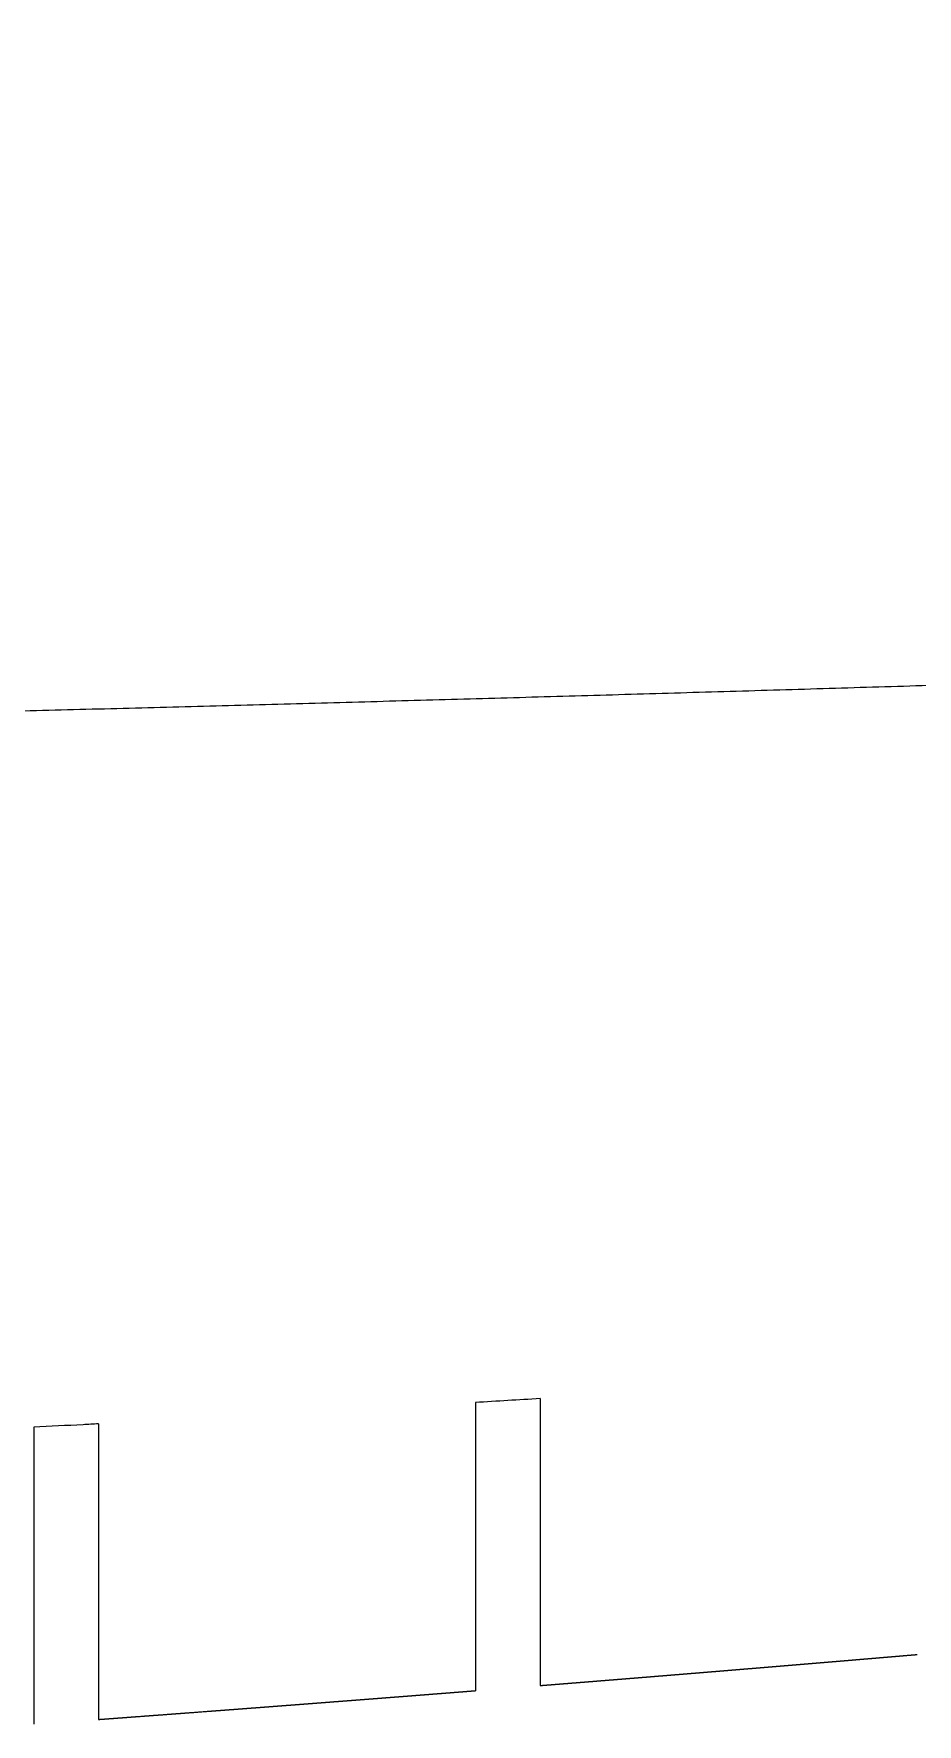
# Model space of a CAD drawing. Header units: metres. Extents: x 0 to 2032, y 0 to 115.
# Drawn here: x 1521.1 to 1573.1, y 15.4 to 114.9 of the extents above; entities that cross this region are included whole.
import ezdxf

# ---------------------------------------------------------------- set-up
doc = ezdxf.new("R2010")
doc.units = ezdxf.units.M

msp = doc.modelspace()

# ---------------------------------------------------------------- linework, layer by layer
for p, q in [((1547.1, 34.306), (1547.1, 17.341)), ((1550.9, 34.535), (1550.9, 17.643)), ((1521.1, 32.847), (1521.1, 15.368)), ((1524.9, 33.048), (1524.9, 15.647))]:
    msp.add_line(p, q)
for points, degree, knots in [([(2032, 109.866), (2032, 109.866), (2032, 109.866), (2032, 109.866), (2032, 109.866), (2032, 109.866), (2032, 109.866), (2032, 109.866), (2032, 109.866), (2032, 109.866), (2032, 109.866), (2032, 109.866), (2032, 109.866), (2032, 109.866), (2032, 109.866), (2032, 109.866), (2032, 109.866), (2032, 109.866), (2032, 109.866), (2032, 109.866), (2032, 109.866), (2032, 109.866), (2032, 109.866), (2032, 109.866), (2032, 109.866), (2032, 109.866), (2032, 109.866), (2032, 109.866), (2032, 109.866), (2032, 109.866), (2032, 109.866), (2032, 109.866), (2032, 109.866), (2032, 109.866), (2032, 109.866), (2032, 109.866), (2032, 109.866), (2032, 109.867), (2032, 109.867), (2032, 109.867), (2032, 109.868), (2032, 109.868), (2032, 109.869), (2032, 109.872), (2032, 109.882), (2031.999, 109.907), (2031.999, 109.955), (2031.998, 110.025), (2031.995, 110.11), (2031.991, 110.196), (2031.988, 110.264), (2031.971, 110.573), (2031.945, 110.86), (2031.908, 111.146), (2031.857, 111.43), (2031.791, 111.712), (2031.708, 111.989), (2031.606, 112.258), (2031.286, 112.929), (2031.037, 113.318), (2030.731, 113.664), (2030.374, 113.955), (2029.976, 114.191), (2029.551, 114.377), (2029.114, 114.52), (2028.291, 114.722), (2027.899, 114.791), (2027.503, 114.839), (2027.105, 114.869), (2026.707, 114.885), (2026.31, 114.889), (2025.912, 114.882), (2024.98, 114.847), (2024.447, 114.811), (2023.914, 114.762), (2023.383, 114.703), (2022.853, 114.636), (2022.323, 114.562), (2021.795, 114.482), (2020.594, 114.288), (2019.923, 114.171), (2019.252, 114.047), (2018.583, 113.918), (2017.914, 113.785), (2017.246, 113.649), (2016.579, 113.509), (2015.1, 113.195), (2014.288, 113.019), (2013.477, 112.841), (2012.666, 112.661), (2011.856, 112.48), (2011.045, 112.298), (2010.235, 112.116), (2008.882, 111.813), (2008.331, 111.689), (2007.772, 111.564), (2007.205, 111.437), (2006.631, 111.309), (2006.048, 111.18), (2005.458, 111.049), (2004.234, 110.78), (2003.608, 110.643), (2002.983, 110.507), (2002.357, 110.372), (2001.731, 110.238), (2001.104, 110.104), (2000.478, 109.972), (1996.765, 109.195), (1993.674, 108.576), (1990.578, 107.978), (1987.479, 107.402), (1984.376, 106.844), (1981.269, 106.303), (1978.161, 105.779), (1970.71, 104.557), (1966.366, 103.875), (1962.018, 103.218), (1957.666, 102.584), (1953.311, 101.971), (1948.954, 101.377), (1944.595, 100.801), (1936.937, 99.82), (1933.639, 99.407), (1930.341, 99.003), (1927.041, 98.608), (1923.741, 98.22), (1920.44, 97.841), (1917.137, 97.468), (1911.039, 96.794), (1908.243, 96.49), (1905.447, 96.19), (1902.65, 95.895), (1899.853, 95.605), (1897.055, 95.319), (1894.257, 95.037), (1880.437, 93.666), (1869.41, 92.635), (1858.378, 91.657), (1847.341, 90.728), (1836.301, 89.843), (1825.258, 88.998), (1814.212, 88.19), (1795.648, 86.893), (1788.13, 86.384), (1780.612, 85.891), (1773.092, 85.413), (1765.572, 84.949), (1758.051, 84.499), (1750.529, 84.062), (1736.536, 83.274), (1730.065, 82.919), (1723.593, 82.573), (1717.122, 82.237), (1710.649, 81.909), (1704.176, 81.59), (1697.703, 81.28), (1688.823, 80.865), (1686.417, 80.754), (1684.01, 80.644), (1681.603, 80.535), (1679.196, 80.427), (1676.79, 80.32), (1674.383, 80.215), (1651.353, 79.214), (1630.726, 78.398), (1610.097, 77.648), (1589.466, 76.956), (1568.833, 76.316), (1548.199, 75.723), (1527.563, 75.174), (1495.718, 74.39), (1484.51, 74.126), (1473.3, 73.873), (1462.091, 73.632), (1450.881, 73.401), (1439.671, 73.181), (1428.461, 72.972), (1413.044, 72.697), (1408.832, 72.624), (1404.617, 72.551), (1400.399, 72.481), (1396.178, 72.411), (1391.954, 72.343), (1387.728, 72.276), (1379.692, 72.152), (1375.884, 72.094), (1372.076, 72.037), (1368.268, 71.981), (1364.459, 71.927), (1360.651, 71.873), (1356.843, 71.821), (1325.698, 71.402), (1298.361, 71.09), (1271.024, 70.829), (1243.686, 70.613), (1216.348, 70.437), (1189.01, 70.295), (1161.672, 70.183), (1120.786, 70.05), (1107.239, 70.012), (1093.692, 69.979), (1080.145, 69.951), (1066.598, 69.926), (1053.051, 69.905), (1039.503, 69.886), (1022.993, 69.866), (1020.029, 69.862), (1017.066, 69.859), (1014.102, 69.855), (1011.139, 69.852), (1008.176, 69.849), (1005.212, 69.846), (978.541, 69.818), (954.834, 69.797), (931.127, 69.781), (907.419, 69.768), (883.712, 69.759), (860.004, 69.753), (836.297, 69.748), (801.16, 69.745), (789.73, 69.745), (778.3, 69.744), (766.87, 69.744), (755.44, 69.745), (744.01, 69.746), (732.58, 69.746), (717.34, 69.748), (713.53, 69.748), (709.72, 69.749), (705.91, 69.749), (702.1, 69.749), (698.29, 69.75), (694.48, 69.75), (686.438, 69.751), (682.205, 69.751), (677.972, 69.752), (673.74, 69.752), (669.507, 69.753), (665.274, 69.753), (661.042, 69.754), (627.142, 69.758), (597.475, 69.763), (567.808, 69.771), (538.141, 69.784), (508.474, 69.804), (478.807, 69.835), (449.14, 69.879), (414.685, 69.953), (409.897, 69.964), (405.109, 69.975), (400.321, 69.987), (395.533, 69.999), (390.745, 70.013), (385.957, 70.026), (379.01, 70.047), (376.859, 70.054), (374.714, 70.06), (372.577, 70.067), (370.447, 70.074), (368.325, 70.081), (366.21, 70.088), (359.01, 70.113), (356.159, 70.124), (353.8, 70.133), (350.838, 70.144), (346.83, 70.159), (341.984, 70.179), (337.148, 70.2), (319.732, 70.277), (305.653, 70.346), (291.573, 70.423), (277.494, 70.509), (263.414, 70.603), (249.335, 70.706), (235.256, 70.818), (212.62, 71.017), (204.064, 71.096), (195.508, 71.179), (186.952, 71.266), (178.396, 71.359), (169.84, 71.456), (161.284, 71.558), (151.462, 71.683), (150.205, 71.699), (148.954, 71.715), (147.712, 71.731), (146.477, 71.747), (145.25, 71.763), (144.03, 71.78), (140.395, 71.828), (138.001, 71.861), (135.639, 71.894), (133.306, 71.926), (131.004, 71.959), (128.731, 71.993), (126.488, 72.026), (117.321, 72.166), (110.367, 72.279), (103.413, 72.402), (96.46, 72.536), (89.507, 72.686), (82.554, 72.857), (75.602, 73.056), (66.133, 73.383), (63.615, 73.475), (61.098, 73.573), (58.58, 73.678), (56.063, 73.79), (53.546, 73.911), (51.03, 74.041), (47.384, 74.247), (46.271, 74.312), (45.176, 74.378), (44.098, 74.446), (43.037, 74.515), (41.992, 74.585), (40.965, 74.657), (38.85, 74.811), (37.767, 74.893), (36.703, 74.976), (35.657, 75.062), (34.631, 75.149), (33.623, 75.238), (32.633, 75.329), (30.612, 75.523), (29.564, 75.628), (28.515, 75.736), (27.467, 75.848), (26.419, 75.961), (25.372, 76.076), (24.324, 76.191), (22.397, 76.4), (21.518, 76.494), (20.639, 76.587), (19.759, 76.676), (18.879, 76.761), (17.999, 76.841), (17.117, 76.912), (15.552, 77.02), (14.886, 77.059), (14.237, 77.091), (13.605, 77.113), (12.99, 77.126), (12.392, 77.129), (11.811, 77.12), (10.699, 77.08), (10.151, 77.049), (9.604, 77.005), (9.058, 76.945), (8.514, 76.867), (7.973, 76.769), (7.438, 76.646), (6.436, 76.359), (5.967, 76.201), (5.507, 76.017), (5.058, 75.805), (4.625, 75.564), (4.21, 75.291), (3.818, 74.987), (3.039, 74.281), (2.658, 73.87), (2.313, 73.428), (2.007, 72.958), (1.736, 72.468), (1.497, 71.961), (1.289, 71.442), (0.971, 70.519), (0.85, 70.118), (0.742, 69.713), (0.647, 69.305), (0.562, 68.895), (0.488, 68.482), (0.423, 68.069), (0.296, 67.132), (0.238, 66.608), (0.192, 66.082), (0.157, 65.556), (0.131, 65.03), (0.113, 64.503), (0.103, 63.976), (0.1, 63.449)], 8, [0, 0, 0, 0, 0, 0, 0, 0, 0, 0, 0, 0, 0, 0, 0, 0, 0, 0, 0, 0, 0, 0, 0, 0, 0, 0, 0, 0, 0, 0, 0, 0, 0, 0, 0, 0, 0, 0, 0.000521, 0.000521, 0.000521, 0.000521, 0.000521, 0.000521, 0.000521, 0.000598, 0.000598, 0.000598, 0.000598, 0.000598, 0.000598, 0.000598, 0.00068, 0.00068, 0.00068, 0.00068, 0.00068, 0.00068, 0.00068, 0.001767, 0.001767, 0.001767, 0.001767, 0.001767, 0.001767, 0.001767, 0.003481, 0.003481, 0.003481, 0.003481, 0.003481, 0.003481, 0.003481, 0.004996, 0.004996, 0.004996, 0.004996, 0.004996, 0.004996, 0.004996, 0.00703, 0.00703, 0.00703, 0.00703, 0.00703, 0.00703, 0.00703, 0.009624, 0.009624, 0.009624, 0.009624, 0.009624, 0.009624, 0.009624, 0.012783, 0.012783, 0.012783, 0.012783, 0.012783, 0.012783, 0.012783, 0.0149, 0.0149, 0.0149, 0.0149, 0.0149, 0.0149, 0.0149, 0.017114, 0.017114, 0.017114, 0.017114, 0.017114, 0.017114, 0.017114, 0.028012, 0.028012, 0.028012, 0.028012, 0.028012, 0.028012, 0.028012, 0.043213, 0.043213, 0.043213, 0.043213, 0.043213, 0.043213, 0.043213, 0.054699, 0.054699, 0.054699, 0.054699, 0.054699, 0.054699, 0.054699, 0.06442, 0.06442, 0.06442, 0.06442, 0.06442, 0.06442, 0.06442, 0.102702, 0.102702, 0.102702, 0.102702, 0.102702, 0.102702, 0.102702, 0.128746, 0.128746, 0.128746, 0.128746, 0.128746, 0.128746, 0.128746, 0.151146, 0.151146, 0.151146, 0.151146, 0.151146, 0.151146, 0.151146, 0.159473, 0.159473, 0.159473, 0.159473, 0.159473, 0.159473, 0.159473, 0.230825, 0.230825, 0.230825, 0.230825, 0.230825, 0.230825, 0.230825, 0.269579, 0.269579, 0.269579, 0.269579, 0.269579, 0.269579, 0.269579, 0.284124, 0.284124, 0.284124, 0.284124, 0.284124, 0.284124, 0.284124, 0.297226, 0.297226, 0.297226, 0.297226, 0.297226, 0.297226, 0.297226, 0.391271, 0.391271, 0.391271, 0.391271, 0.391271, 0.391271, 0.391271, 0.437874, 0.437874, 0.437874, 0.437874, 0.437874, 0.437874, 0.437874, 0.448068, 0.448068, 0.448068, 0.448068, 0.448068, 0.448068, 0.448068, 0.529622, 0.529622, 0.529622, 0.529622, 0.529622, 0.529622, 0.529622, 0.568941, 0.568941, 0.568941, 0.568941, 0.568941, 0.568941, 0.568941, 0.582048, 0.582048, 0.582048, 0.582048, 0.582048, 0.582048, 0.582048, 0.596608, 0.596608, 0.596608, 0.596608, 0.596608, 0.596608, 0.596608, 0.698664, 0.698664, 0.698664, 0.698664, 0.698664, 0.698664, 0.698664, 0.715136, 0.715136, 0.715136, 0.715136, 0.715136, 0.715136, 0.715136, 0.722561, 0.722561, 0.722561, 0.722561, 0.722561, 0.722561, 0.722561, 0.740507, 0.740507, 0.740507, 0.740507, 0.740507, 0.740507, 0.740507, 0.816251, 0.816251, 0.816251, 0.816251, 0.816251, 0.816251, 0.816251, 0.862282, 0.862282, 0.862282, 0.862282, 0.862282, 0.862282, 0.862282, 0.86909, 0.86909, 0.86909, 0.86909, 0.86909, 0.86909, 0.86909, 0.882706, 0.882706, 0.882706, 0.882706, 0.882706, 0.882706, 0.882706, 0.925478, 0.925478, 0.925478, 0.925478, 0.925478, 0.925478, 0.925478, 0.940974, 0.940974, 0.940974, 0.940974, 0.940974, 0.940974, 0.940974, 0.947936, 0.947936, 0.947936, 0.947936, 0.947936, 0.947936, 0.947936, 0.955531, 0.955531, 0.955531, 0.955531, 0.955531, 0.955531, 0.955531, 0.963733, 0.963733, 0.963733, 0.963733, 0.963733, 0.963733, 0.963733, 0.970613, 0.970613, 0.970613, 0.970613, 0.970613, 0.970613, 0.970613, 0.975944, 0.975944, 0.975944, 0.975944, 0.975944, 0.975944, 0.975944, 0.981129, 0.981129, 0.981129, 0.981129, 0.981129, 0.981129, 0.981129, 0.985794, 0.985794, 0.985794, 0.985794, 0.985794, 0.985794, 0.985794, 0.991061, 0.991061, 0.991061, 0.991061, 0.991061, 0.991061, 0.991061, 0.99502, 0.99502, 0.99502, 0.99502, 0.99502, 0.99502, 0.99502, 1, 1, 1, 1, 1, 1, 1, 1, 1]), ([(1524.9, 33.048), (1524.6, 33.032), (1523.333, 32.964), (1522.067, 32.897), (1521.1, 32.847)], 3, [0, 0, 0, 0, 0.236845, 1, 1, 1, 1]), ([(1550.9, 17.643), (1550.92, 17.644), (1550.939, 17.646), (1550.959, 17.647), (1550.978, 17.649), (1550.998, 17.65), (1551.017, 17.652), (1551.037, 17.654), (1551.087, 17.658), (1551.118, 17.66), (1551.148, 17.662), (1551.179, 17.665), (1551.21, 17.667), (1551.241, 17.67), (1551.271, 17.672), (1551.333, 17.677), (1551.364, 17.68), (1551.395, 17.682), (1551.425, 17.685), (1551.456, 17.687), (1551.487, 17.689), (1551.518, 17.692), (1551.568, 17.696), (1551.588, 17.698), (1551.607, 17.699), (1551.627, 17.701), (1551.646, 17.702), (1551.666, 17.704), (1551.685, 17.705), (1551.737, 17.709), (1551.763, 17.712), (1551.792, 17.714), (1551.827, 17.717), (1551.87, 17.72), (1551.915, 17.724), (1551.954, 17.727), (1552.011, 17.731), (1552.034, 17.733), (1552.057, 17.735), (1552.088, 17.738), (1552.13, 17.741), (1552.178, 17.745), (1552.221, 17.748), (1552.261, 17.751), (1552.281, 17.753), (1552.3, 17.755), (1552.32, 17.756), (1552.34, 17.758), (1552.359, 17.759), (1552.379, 17.761), (1552.429, 17.765), (1552.46, 17.767), (1552.491, 17.77), (1552.521, 17.772), (1552.552, 17.775), (1552.583, 17.777), (1552.614, 17.78), (1552.675, 17.785), (1552.706, 17.787), (1552.736, 17.789), (1552.767, 17.792), (1552.798, 17.794), (1552.829, 17.797), (1552.859, 17.799), (1552.91, 17.803), (1552.929, 17.805), (1552.949, 17.806), (1552.968, 17.808), (1552.988, 17.81), (1553.008, 17.811), (1553.027, 17.813), (1553.108, 17.819), (1553.141, 17.822), (1553.163, 17.824), (1553.186, 17.826), (1553.217, 17.828), (1553.253, 17.831), (1553.29, 17.834), (1553.349, 17.839), (1553.378, 17.841), (1553.405, 17.843), (1553.433, 17.845), (1553.463, 17.848), (1553.497, 17.85), (1553.542, 17.854), (1553.625, 17.861), (1553.644, 17.862), (1553.664, 17.864), (1553.683, 17.865), (1553.703, 17.867), (1553.723, 17.869), (1553.742, 17.87), (1553.79, 17.874), (1553.818, 17.876), (1553.845, 17.878), (1553.873, 17.881), (1553.901, 17.883), (1553.929, 17.885), (1553.957, 17.887), (1554.019, 17.892), (1554.052, 17.895), (1554.086, 17.898), (1554.119, 17.9), (1554.153, 17.903), (1554.186, 17.906), (1554.22, 17.909), (1554.273, 17.913), (1554.292, 17.914), (1554.312, 17.916), (1554.331, 17.918), (1554.351, 17.919), (1554.37, 17.921), (1554.39, 17.922), (1554.443, 17.927), (1554.462, 17.928), (1554.483, 17.93), (1554.516, 17.932), (1554.563, 17.936), (1554.616, 17.941), (1554.662, 17.944), (1554.714, 17.948), (1554.75, 17.951), (1554.786, 17.954), (1554.822, 17.957), (1554.859, 17.96), (1554.895, 17.963), (1554.931, 17.966), (1554.987, 17.97), (1555.007, 17.972), (1555.026, 17.974), (1555.046, 17.975), (1555.065, 17.977), (1555.085, 17.978), (1555.104, 17.98), (1555.165, 17.985), (1555.179, 17.986), (1555.191, 17.987), (1555.22, 17.989), (1555.267, 17.993), (1555.326, 17.998), (1555.378, 18.002), (1555.425, 18.006), (1555.458, 18.008), (1555.492, 18.011), (1555.525, 18.014), (1555.559, 18.017), (1555.592, 18.019), (1555.626, 18.022), (1555.681, 18.026), (1555.704, 18.028), (1555.726, 18.03), (1555.748, 18.032), (1555.771, 18.034), (1555.793, 18.036), (1555.815, 18.037), (1555.866, 18.041), (1555.893, 18.044), (1555.921, 18.046), (1555.949, 18.048), (1555.977, 18.05), (1556.005, 18.053), (1556.033, 18.055), (1556.091, 18.06), (1556.122, 18.062), (1556.153, 18.065), (1556.183, 18.067), (1556.214, 18.07), (1556.245, 18.072), (1556.275, 18.075), (1556.325, 18.079), (1556.345, 18.08), (1556.365, 18.082), (1556.384, 18.083), (1556.404, 18.085), (1556.423, 18.086), (1556.443, 18.088), (1556.484, 18.091), (1556.518, 18.094), (1556.552, 18.097), (1556.579, 18.099), (1556.6, 18.101), (1556.619, 18.102), (1556.649, 18.105), (1556.738, 18.112), (1556.769, 18.114), (1556.799, 18.117), (1556.83, 18.119), (1556.861, 18.122), (1556.891, 18.124), (1556.922, 18.127), (1556.975, 18.131), (1556.997, 18.133), (1557.019, 18.135), (1557.042, 18.137), (1557.064, 18.138), (1557.086, 18.14), (1557.108, 18.142), (1557.161, 18.146), (1557.192, 18.149), (1557.223, 18.151), (1557.253, 18.154), (1557.284, 18.156), (1557.315, 18.159), (1557.345, 18.161), (1557.407, 18.166), (1557.437, 18.169), (1557.468, 18.171), (1557.498, 18.174), (1557.529, 18.176), (1557.56, 18.179), (1557.59, 18.181), (1557.638, 18.185), (1557.654, 18.186), (1557.671, 18.188), (1557.688, 18.189), (1557.704, 18.19), (1557.721, 18.192), (1557.738, 18.193), (1557.782, 18.197), (1557.81, 18.199), (1557.838, 18.201), (1557.866, 18.204), (1557.894, 18.206), (1557.922, 18.208), (1557.949, 18.21), (1558.008, 18.215), (1558.039, 18.218), (1558.069, 18.22), (1558.1, 18.223), (1558.13, 18.225), (1558.161, 18.228), (1558.192, 18.23), (1558.242, 18.234), (1558.261, 18.236), (1558.281, 18.237), (1558.3, 18.239), (1558.32, 18.241), (1558.339, 18.242), (1558.359, 18.244), (1558.409, 18.248), (1558.439, 18.25), (1558.47, 18.253), (1558.501, 18.255), (1558.531, 18.258), (1558.562, 18.26), (1558.592, 18.263), (1558.654, 18.268), (1558.684, 18.27), (1558.715, 18.273), (1558.745, 18.275), (1558.776, 18.278), (1558.807, 18.28), (1558.837, 18.283), (1558.89, 18.287), (1558.912, 18.289), (1558.935, 18.291), (1558.957, 18.293), (1558.979, 18.294), (1559.001, 18.296), (1559.024, 18.298), (1559.084, 18.303), (1559.12, 18.306), (1559.155, 18.309), (1559.191, 18.312), (1559.226, 18.314), (1559.261, 18.317), (1559.298, 18.32), (1559.366, 18.326), (1559.396, 18.328), (1559.427, 18.331), (1559.457, 18.333), (1559.488, 18.336), (1559.519, 18.338), (1559.549, 18.341), (1559.599, 18.345), (1559.619, 18.347), (1559.638, 18.348), (1559.658, 18.35), (1559.677, 18.351), (1559.697, 18.353), (1559.716, 18.355), (1559.769, 18.359), (1559.802, 18.362), (1559.836, 18.364), (1559.869, 18.367), (1559.902, 18.37), (1559.936, 18.372), (1559.969, 18.375), (1560.034, 18.381), (1560.063, 18.383), (1560.092, 18.385), (1560.122, 18.388), (1560.156, 18.391), (1560.195, 18.394), (1560.24, 18.397), (1560.316, 18.404), (1560.341, 18.406), (1560.367, 18.408), (1560.392, 18.41), (1560.417, 18.412), (1560.442, 18.414), (1560.467, 18.416), (1560.523, 18.421), (1560.561, 18.424), (1560.603, 18.427), (1560.647, 18.431), (1560.691, 18.434), (1560.733, 18.438), (1560.771, 18.441), (1560.842, 18.447), (1560.88, 18.45), (1560.919, 18.453), (1560.958, 18.456), (1560.997, 18.46), (1561.036, 18.463), (1561.075, 18.466), (1561.136, 18.471), (1561.158, 18.473), (1561.18, 18.475), (1561.203, 18.476), (1561.225, 18.478), (1561.247, 18.48), (1561.269, 18.482), (1561.314, 18.485), (1561.347, 18.488), (1561.381, 18.491), (1561.408, 18.493), (1561.429, 18.495), (1561.448, 18.497), (1561.478, 18.499), (1561.572, 18.507), (1561.608, 18.51), (1561.644, 18.513), (1561.68, 18.516), (1561.716, 18.519), (1561.752, 18.522), (1561.789, 18.525), (1561.852, 18.53), (1561.88, 18.532), (1561.908, 18.534), (1561.936, 18.537), (1561.963, 18.539), (1561.991, 18.541), (1562.019, 18.544), (1562.083, 18.549), (1562.119, 18.552), (1562.155, 18.555), (1562.191, 18.558), (1562.227, 18.561), (1562.263, 18.564), (1562.299, 18.567), (1562.366, 18.572), (1562.396, 18.575), (1562.427, 18.577), (1562.457, 18.58), (1562.488, 18.582), (1562.518, 18.585), (1562.549, 18.587), (1562.599, 18.591), (1562.618, 18.593), (1562.638, 18.595), (1562.657, 18.596), (1562.677, 18.598), (1562.696, 18.599), (1562.715, 18.601), (1562.779, 18.606), (1562.857, 18.613), (1562.929, 18.619), (1562.975, 18.622), (1562.995, 18.624), (1563.001, 18.624), (1563.015, 18.626), (1563.098, 18.633), (1563.129, 18.635), (1563.159, 18.638), (1563.19, 18.64), (1563.22, 18.643), (1563.251, 18.645), (1563.281, 18.648), (1563.331, 18.652), (1563.35, 18.653), (1563.37, 18.655), (1563.389, 18.657), (1563.409, 18.658), (1563.428, 18.66), (1563.447, 18.661), (1563.5, 18.666), (1563.533, 18.668), (1563.567, 18.671), (1563.6, 18.674), (1563.633, 18.677), (1563.666, 18.679), (1563.7, 18.682), (1563.764, 18.688), (1563.794, 18.69), (1563.824, 18.693), (1563.855, 18.695), (1563.885, 18.698), (1563.916, 18.7), (1563.946, 18.703), (1563.999, 18.707), (1564.021, 18.709), (1564.043, 18.711), (1564.066, 18.713), (1564.088, 18.714), (1564.11, 18.716), (1564.132, 18.718), (1564.185, 18.722), (1564.215, 18.725), (1564.246, 18.727), (1564.276, 18.73), (1564.307, 18.733), (1564.337, 18.735), (1564.368, 18.738), (1564.419, 18.742), (1564.462, 18.745), (1564.509, 18.749), (1564.55, 18.753), (1564.581, 18.755), (1564.604, 18.757), (1564.627, 18.759), (1564.683, 18.764), (1564.703, 18.765), (1564.722, 18.767), (1564.742, 18.769), (1564.761, 18.77), (1564.78, 18.772), (1564.8, 18.773), (1564.85, 18.778), (1564.88, 18.78), (1564.911, 18.783), (1564.941, 18.785), (1564.971, 18.788), (1565.002, 18.79), (1565.032, 18.793), (1565.096, 18.798), (1565.129, 18.801), (1565.162, 18.804), (1565.196, 18.806), (1565.229, 18.809), (1565.262, 18.812), (1565.295, 18.815), (1565.348, 18.819), (1565.367, 18.821), (1565.387, 18.822), (1565.406, 18.824), (1565.426, 18.825), (1565.445, 18.827), (1565.464, 18.829), (1565.514, 18.833), (1565.545, 18.835), (1565.575, 18.838), (1565.605, 18.84), (1565.636, 18.843), (1565.666, 18.845), (1565.697, 18.848), (1565.766, 18.854), (1565.789, 18.856), (1565.809, 18.857), (1565.838, 18.86), (1565.879, 18.863), (1565.928, 18.867), (1565.979, 18.871), (1566.037, 18.876), (1566.059, 18.878), (1566.081, 18.88), (1566.104, 18.882), (1566.126, 18.884), (1566.148, 18.886), (1566.17, 18.887), (1566.223, 18.892), (1566.253, 18.894), (1566.283, 18.897), (1566.314, 18.899), (1566.344, 18.902), (1566.375, 18.904), (1566.405, 18.907), (1566.48, 18.913), (1566.498, 18.915), (1566.513, 18.916), (1566.54, 18.918), (1566.583, 18.922), (1566.639, 18.926), (1566.693, 18.931), (1566.742, 18.935), (1566.762, 18.937), (1566.781, 18.938), (1566.801, 18.94), (1566.82, 18.942), (1566.839, 18.943), (1566.859, 18.945), (1566.908, 18.949), (1566.939, 18.952), (1566.969, 18.954), (1567, 18.957), (1567.03, 18.959), (1567.06, 18.962), (1567.091, 18.964), (1567.152, 18.969), (1567.182, 18.972), (1567.213, 18.974), (1567.243, 18.977), (1567.273, 18.979), (1567.304, 18.982), (1567.334, 18.985), (1567.384, 18.989), (1567.403, 18.99), (1567.423, 18.992), (1567.442, 18.994), (1567.461, 18.995), (1567.481, 18.997), (1567.5, 18.998), (1567.555, 19.003), (1567.591, 19.006), (1567.627, 19.009), (1567.663, 19.012), (1567.699, 19.015), (1567.735, 19.018), (1567.771, 19.021), (1567.835, 19.027), (1567.9, 19.032), (1567.965, 19.037), (1568.012, 19.041), (1568.036, 19.043), (1568.046, 19.044), (1568.068, 19.046), (1568.166, 19.054), (1568.193, 19.057), (1568.221, 19.059), (1568.249, 19.061), (1568.276, 19.063), (1568.304, 19.066), (1568.332, 19.068), (1568.395, 19.073), (1568.431, 19.076), (1568.467, 19.079), (1568.503, 19.082), (1568.539, 19.085), (1568.575, 19.088), (1568.611, 19.091), (1568.677, 19.097), (1568.707, 19.1), (1568.738, 19.102), (1568.768, 19.105), (1568.798, 19.107), (1568.829, 19.11), (1568.859, 19.112), (1568.909, 19.117), (1568.928, 19.118), (1568.947, 19.12), (1568.967, 19.121), (1568.986, 19.123), (1569.005, 19.125), (1569.025, 19.126), (1569.074, 19.13), (1569.105, 19.133), (1569.135, 19.136), (1569.165, 19.138), (1569.196, 19.141), (1569.226, 19.143), (1569.256, 19.146), (1569.317, 19.151), (1569.348, 19.153), (1569.378, 19.156), (1569.408, 19.159), (1569.439, 19.161), (1569.469, 19.164), (1569.499, 19.166), (1569.577, 19.173), (1569.624, 19.177), (1569.67, 19.181), (1569.717, 19.185), (1569.764, 19.188), (1569.811, 19.192), (1569.858, 19.196), (1569.924, 19.202), (1569.944, 19.204), (1569.963, 19.205), (1569.982, 19.207), (1570.001, 19.208), (1570.021, 19.21), (1570.04, 19.212), (1570.087, 19.216), (1570.115, 19.218), (1570.142, 19.22), (1570.17, 19.223), (1570.197, 19.225), (1570.225, 19.227), (1570.252, 19.23), (1570.319, 19.235), (1570.357, 19.238), (1570.396, 19.242), (1570.434, 19.245), (1570.473, 19.248), (1570.512, 19.252), (1570.55, 19.255), (1570.608, 19.26), (1570.627, 19.261), (1570.647, 19.263), (1570.666, 19.265), (1570.685, 19.266), (1570.705, 19.268), (1570.724, 19.269), (1570.763, 19.273), (1570.782, 19.274), (1570.801, 19.276), (1570.82, 19.278), (1570.84, 19.279), (1570.859, 19.281), (1570.878, 19.282), (1570.922, 19.286), (1570.947, 19.288), (1570.972, 19.29), (1570.997, 19.292), (1571.022, 19.295), (1571.046, 19.297), (1571.071, 19.299), (1571.12, 19.303), (1571.152, 19.306), (1571.189, 19.309), (1571.228, 19.312), (1571.267, 19.315), (1571.304, 19.318), (1571.336, 19.321), (1571.391, 19.326), (1571.421, 19.328), (1571.451, 19.331), (1571.482, 19.334), (1571.512, 19.336), (1571.542, 19.339), (1571.573, 19.341), (1571.62, 19.345), (1571.636, 19.347), (1571.653, 19.348), (1571.669, 19.349), (1571.686, 19.351), (1571.702, 19.352), (1571.719, 19.354), (1571.763, 19.357), (1571.79, 19.36), (1571.818, 19.362), (1571.845, 19.364), (1571.873, 19.367), (1571.9, 19.369), (1571.928, 19.371), (1571.99, 19.377), (1572.018, 19.379), (1572.045, 19.381), (1572.072, 19.384), (1572.101, 19.386), (1572.135, 19.389), (1572.179, 19.393), (1572.267, 19.4), (1572.291, 19.402), (1572.316, 19.404), (1572.341, 19.406), (1572.366, 19.408), (1572.391, 19.411), (1572.415, 19.413), (1572.459, 19.416), (1572.479, 19.418), (1572.498, 19.42), (1572.517, 19.421), (1572.536, 19.423), (1572.556, 19.425), (1572.575, 19.426), (1572.625, 19.43), (1572.655, 19.433), (1572.685, 19.436), (1572.715, 19.438), (1572.746, 19.441), (1572.776, 19.443), (1572.806, 19.446), (1572.869, 19.451), (1572.902, 19.454), (1572.935, 19.457), (1572.968, 19.46), (1573.001, 19.462), (1573.034, 19.465), (1573.067, 19.468), (1573.1, 19.471)], 8, [0, 0, 0, 0, 0, 0, 0, 0, 0, 0.001392, 0.001392, 0.001392, 0.001392, 0.001392, 0.001392, 0.001392, 0.003589, 0.003589, 0.003589, 0.003589, 0.003589, 0.003589, 0.003589, 0.005785, 0.005785, 0.005785, 0.005785, 0.005785, 0.005785, 0.005785, 0.007182, 0.007182, 0.007182, 0.007182, 0.007182, 0.007182, 0.007182, 0.009482, 0.009482, 0.009482, 0.009482, 0.009482, 0.009482, 0.009482, 0.013893, 0.013893, 0.013893, 0.013893, 0.013893, 0.013893, 0.013893, 0.017984, 0.017984, 0.017984, 0.017984, 0.017984, 0.017984, 0.017984, 0.02441, 0.02441, 0.02441, 0.02441, 0.02441, 0.02441, 0.02441, 0.030836, 0.030836, 0.030836, 0.030836, 0.030836, 0.030836, 0.030836, 0.034926, 0.034926, 0.034926, 0.034926, 0.034926, 0.034926, 0.034926, 0.047731, 0.047731, 0.047731, 0.047731, 0.047731, 0.047731, 0.047731, 0.065563, 0.065563, 0.065563, 0.065563, 0.065563, 0.065563, 0.065563, 0.071038, 0.071038, 0.071038, 0.071038, 0.071038, 0.071038, 0.071038, 0.078859, 0.078859, 0.078859, 0.078859, 0.078859, 0.078859, 0.078859, 0.088243, 0.088243, 0.088243, 0.088243, 0.088243, 0.088243, 0.088243, 0.093716, 0.093716, 0.093716, 0.093716, 0.093716, 0.093716, 0.093716, 0.103213, 0.103213, 0.103213, 0.103213, 0.103213, 0.103213, 0.103213, 0.125979, 0.125979, 0.125979, 0.125979, 0.125979, 0.125979, 0.125979, 0.138235, 0.138235, 0.138235, 0.138235, 0.138235, 0.138235, 0.138235, 0.164341, 0.164341, 0.164341, 0.164341, 0.164341, 0.164341, 0.164341, 0.229402, 0.229402, 0.229402, 0.229402, 0.229402, 0.229402, 0.229402, 0.272769, 0.272769, 0.272769, 0.272769, 0.272769, 0.272769, 0.272769, 0.326974, 0.326974, 0.326974, 0.326974, 0.326974, 0.326974, 0.326974, 0.3866, 0.3866, 0.3866, 0.3866, 0.3866, 0.3866, 0.3866, 0.424541, 0.424541, 0.424541, 0.424541, 0.424541, 0.424541, 0.424541, 0.467689, 0.467689, 0.467689, 0.467689, 0.467689, 0.467689, 0.467689, 0.490515, 0.490515, 0.490515, 0.490515, 0.490515, 0.490515, 0.490515, 0.507114, 0.507114, 0.507114, 0.507114, 0.507114, 0.507114, 0.507114, 0.529935, 0.529935, 0.529935, 0.529935, 0.529935, 0.529935, 0.529935, 0.552752, 0.552752, 0.552752, 0.552752, 0.552752, 0.552752, 0.552752, 0.565197, 0.565197, 0.565197, 0.565197, 0.565197, 0.565197, 0.565197, 0.585936, 0.585936, 0.585936, 0.585936, 0.585936, 0.585936, 0.585936, 0.608745, 0.608745, 0.608745, 0.608745, 0.608745, 0.608745, 0.608745, 0.623258, 0.623258, 0.623258, 0.623258, 0.623258, 0.623258, 0.623258, 0.646063, 0.646063, 0.646063, 0.646063, 0.646063, 0.646063, 0.646063, 0.668865, 0.668865, 0.668865, 0.668865, 0.668865, 0.668865, 0.668865, 0.685447, 0.685447, 0.685447, 0.685447, 0.685447, 0.685447, 0.685447, 0.713485, 0.713485, 0.713485, 0.713485, 0.713485, 0.713485, 0.713485, 0.736279, 0.736279, 0.736279, 0.736279, 0.736279, 0.736279, 0.736279, 0.750783, 0.750783, 0.750783, 0.750783, 0.750783, 0.750783, 0.750783, 0.775643, 0.775643, 0.775643, 0.775643, 0.775643, 0.775643, 0.775643, 0.799167, 0.799167, 0.799167, 0.799167, 0.799167, 0.799167, 0.799167, 0.810636, 0.810636, 0.810636, 0.810636, 0.810636, 0.810636, 0.810636, 0.825159, 0.825159, 0.825159, 0.825159, 0.825159, 0.825159, 0.825159, 0.842996, 0.842996, 0.842996, 0.842996, 0.842996, 0.842996, 0.842996, 0.853186, 0.853186, 0.853186, 0.853186, 0.853186, 0.853186, 0.853186, 0.863326, 0.863326, 0.863326, 0.863326, 0.863326, 0.863326, 0.863326, 0.869665, 0.869665, 0.869665, 0.869665, 0.869665, 0.869665, 0.869665, 0.87454, 0.87454, 0.87454, 0.87454, 0.87454, 0.87454, 0.87454, 0.880877, 0.880877, 0.880877, 0.880877, 0.880877, 0.880877, 0.880877, 0.886238, 0.886238, 0.886238, 0.886238, 0.886238, 0.886238, 0.886238, 0.88965, 0.88965, 0.88965, 0.88965, 0.88965, 0.88965, 0.88965, 0.897439, 0.897439, 0.897439, 0.897439, 0.897439, 0.897439, 0.897439, 0.901914, 0.901914, 0.901914, 0.901914, 0.901914, 0.901914, 0.901914, 0.904761, 0.904761, 0.904761, 0.904761, 0.904761, 0.904761, 0.904761, 0.909641, 0.909641, 0.909641, 0.909641, 0.909641, 0.909641, 0.909641, 0.914114, 0.914114, 0.914114, 0.914114, 0.914114, 0.914114, 0.914114, 0.917367, 0.917367, 0.917367, 0.917367, 0.917367, 0.917367, 0.917367, 0.921839, 0.921839, 0.921839, 0.921839, 0.921839, 0.921839, 0.921839, 0.924908, 0.924908, 0.924908, 0.924908, 0.924908, 0.924908, 0.924908, 0.9265, 0.9265, 0.9265, 0.9265, 0.9265, 0.9265, 0.9265, 0.929001, 0.929001, 0.929001, 0.929001, 0.929001, 0.929001, 0.929001, 0.93173, 0.93173, 0.93173, 0.93173, 0.93173, 0.93173, 0.93173, 0.933321, 0.933321, 0.933321, 0.933321, 0.933321, 0.933321, 0.933321, 0.935822, 0.935822, 0.935822, 0.935822, 0.935822, 0.935822, 0.935822, 0.939022, 0.939022, 0.939022, 0.939022, 0.939022, 0.939022, 0.939022, 0.940981, 0.940981, 0.940981, 0.940981, 0.940981, 0.940981, 0.940981, 0.943675, 0.943675, 0.943675, 0.943675, 0.943675, 0.943675, 0.943675, 0.947651, 0.947651, 0.947651, 0.947651, 0.947651, 0.947651, 0.947651, 0.950234, 0.950234, 0.950234, 0.950234, 0.950234, 0.950234, 0.950234, 0.954293, 0.954293, 0.954293, 0.954293, 0.954293, 0.954293, 0.954293, 0.95835, 0.95835, 0.95835, 0.95835, 0.95835, 0.95835, 0.95835, 0.960932, 0.960932, 0.960932, 0.960932, 0.960932, 0.960932, 0.960932, 0.965727, 0.965727, 0.965727, 0.965727, 0.965727, 0.965727, 0.965727, 0.969555, 0.969555, 0.969555, 0.969555, 0.969555, 0.969555, 0.969555, 0.971053, 0.971053, 0.971053, 0.971053, 0.971053, 0.971053, 0.971053, 0.973001, 0.973001, 0.973001, 0.973001, 0.973001, 0.973001, 0.973001, 0.974648, 0.974648, 0.974648, 0.974648, 0.974648, 0.974648, 0.974648, 0.975696, 0.975696, 0.975696, 0.975696, 0.975696, 0.975696, 0.975696, 0.977344, 0.977344, 0.977344, 0.977344, 0.977344, 0.977344, 0.977344, 0.97899, 0.97899, 0.97899, 0.97899, 0.97899, 0.97899, 0.97899, 0.981535, 0.981535, 0.981535, 0.981535, 0.981535, 0.981535, 0.981535, 0.982583, 0.982583, 0.982583, 0.982583, 0.982583, 0.982583, 0.982583, 0.98408, 0.98408, 0.98408, 0.98408, 0.98408, 0.98408, 0.98408, 0.986174, 0.986174, 0.986174, 0.986174, 0.986174, 0.986174, 0.986174, 0.987221, 0.987221, 0.987221, 0.987221, 0.987221, 0.987221, 0.987221, 0.988268, 0.988268, 0.988268, 0.988268, 0.988268, 0.988268, 0.988268, 0.989614, 0.989614, 0.989614, 0.989614, 0.989614, 0.989614, 0.989614, 0.990943, 0.990943, 0.990943, 0.990943, 0.990943, 0.990943, 0.990943, 0.992588, 0.992588, 0.992588, 0.992588, 0.992588, 0.992588, 0.992588, 0.993485, 0.993485, 0.993485, 0.993485, 0.993485, 0.993485, 0.993485, 0.99498, 0.99498, 0.99498, 0.99498, 0.99498, 0.99498, 0.99498, 0.996833, 0.996833, 0.996833, 0.996833, 0.996833, 0.996833, 0.996833, 0.997565, 0.997565, 0.997565, 0.997565, 0.997565, 0.997565, 0.997565, 0.998133, 0.998133, 0.998133, 0.998133, 0.998133, 0.998133, 0.998133, 0.999027, 0.999027, 0.999027, 0.999027, 0.999027, 0.999027, 0.999027, 1, 1, 1, 1, 1, 1, 1, 1, 1]), ([(1524.9, 15.647), (1524.925, 15.649), (1524.95, 15.651), (1524.975, 15.652), (1525, 15.654), (1525.025, 15.656), (1525.05, 15.658), (1525.075, 15.66), (1525.131, 15.664), (1525.162, 15.666), (1525.193, 15.668), (1525.223, 15.671), (1525.254, 15.673), (1525.285, 15.675), (1525.316, 15.678), (1525.383, 15.682), (1525.419, 15.685), (1525.455, 15.688), (1525.492, 15.691), (1525.528, 15.693), (1525.564, 15.696), (1525.601, 15.699), (1525.662, 15.703), (1525.687, 15.705), (1525.712, 15.707), (1525.737, 15.709), (1525.762, 15.711), (1525.788, 15.712), (1525.813, 15.714), (1525.869, 15.718), (1525.899, 15.721), (1525.93, 15.723), (1525.961, 15.725), (1525.992, 15.728), (1526.022, 15.73), (1526.053, 15.732), (1526.114, 15.737), (1526.145, 15.739), (1526.176, 15.741), (1526.207, 15.744), (1526.237, 15.746), (1526.268, 15.748), (1526.299, 15.75), (1526.352, 15.754), (1526.374, 15.756), (1526.396, 15.758), (1526.419, 15.759), (1526.441, 15.761), (1526.463, 15.763), (1526.486, 15.764), (1526.536, 15.768), (1526.564, 15.77), (1526.592, 15.772), (1526.62, 15.774), (1526.648, 15.776), (1526.676, 15.778), (1526.703, 15.78), (1526.756, 15.784), (1526.793, 15.787), (1526.83, 15.79), (1526.86, 15.792), (1526.883, 15.794), (1526.905, 15.795), (1526.938, 15.798), (1527.024, 15.804), (1527.05, 15.806), (1527.075, 15.808), (1527.1, 15.81), (1527.125, 15.812), (1527.15, 15.814), (1527.175, 15.815), (1527.217, 15.819), (1527.248, 15.821), (1527.289, 15.824), (1527.334, 15.827), (1527.379, 15.831), (1527.42, 15.834), (1527.452, 15.836), (1527.502, 15.84), (1527.535, 15.842), (1527.569, 15.845), (1527.602, 15.847), (1527.636, 15.85), (1527.669, 15.852), (1527.702, 15.855), (1527.792, 15.861), (1527.848, 15.866), (1527.903, 15.87), (1527.959, 15.874), (1528.015, 15.878), (1528.071, 15.882), (1528.126, 15.886), (1528.227, 15.894), (1528.271, 15.897), (1528.316, 15.9), (1528.361, 15.904), (1528.405, 15.907), (1528.45, 15.91), (1528.495, 15.914), (1528.564, 15.919), (1528.589, 15.921), (1528.614, 15.923), (1528.64, 15.925), (1528.665, 15.926), (1528.69, 15.928), (1528.715, 15.93), (1528.771, 15.934), (1528.801, 15.937), (1528.832, 15.939), (1528.863, 15.941), (1528.893, 15.944), (1528.924, 15.946), (1528.955, 15.948), (1529.016, 15.953), (1529.047, 15.955), (1529.077, 15.957), (1529.108, 15.96), (1529.139, 15.962), (1529.169, 15.964), (1529.2, 15.966), (1529.25, 15.97), (1529.27, 15.972), (1529.289, 15.973), (1529.309, 15.975), (1529.328, 15.976), (1529.348, 15.978), (1529.367, 15.979), (1529.439, 15.984), (1529.497, 15.989), (1529.549, 15.993), (1529.589, 15.996), (1529.617, 15.998), (1529.636, 15.999), (1529.658, 16.001), (1529.729, 16.006), (1529.76, 16.008), (1529.791, 16.011), (1529.821, 16.013), (1529.852, 16.015), (1529.883, 16.018), (1529.913, 16.02), (1529.963, 16.024), (1529.983, 16.025), (1530.002, 16.027), (1530.022, 16.028), (1530.041, 16.03), (1530.061, 16.031), (1530.08, 16.032), (1530.113, 16.035), (1530.154, 16.038), (1530.206, 16.042), (1530.257, 16.046), (1530.301, 16.049), (1530.335, 16.052), (1530.363, 16.054), (1530.426, 16.058), (1530.462, 16.061), (1530.498, 16.064), (1530.534, 16.067), (1530.571, 16.069), (1530.607, 16.072), (1530.643, 16.075), (1530.699, 16.079), (1530.718, 16.08), (1530.738, 16.082), (1530.757, 16.083), (1530.777, 16.085), (1530.796, 16.086), (1530.816, 16.088), (1530.852, 16.09), (1530.891, 16.093), (1530.936, 16.097), (1530.975, 16.1), (1531.005, 16.102), (1531.026, 16.103), (1531.047, 16.105), (1531.119, 16.11), (1531.138, 16.112), (1531.158, 16.113), (1531.194, 16.116), (1531.247, 16.12), (1531.309, 16.125), (1531.36, 16.129), (1531.389, 16.131), (1531.409, 16.132), (1531.428, 16.134), (1531.448, 16.135), (1531.467, 16.137), (1531.487, 16.138), (1531.506, 16.14), (1531.559, 16.144), (1531.592, 16.146), (1531.626, 16.149), (1531.659, 16.151), (1531.692, 16.154), (1531.726, 16.156), (1531.759, 16.159), (1531.885, 16.168), (1531.919, 16.171), (1531.932, 16.172), (1531.948, 16.173), (1531.978, 16.175), (1532.021, 16.178), (1532.063, 16.182), (1532.099, 16.184), (1532.115, 16.186), (1532.132, 16.187), (1532.149, 16.188), (1532.166, 16.189), (1532.182, 16.191), (1532.199, 16.192), (1532.232, 16.194), (1532.271, 16.197), (1532.316, 16.201), (1532.355, 16.204), (1532.385, 16.206), (1532.406, 16.208), (1532.427, 16.209), (1532.488, 16.214), (1532.516, 16.216), (1532.544, 16.218), (1532.572, 16.22), (1532.599, 16.222), (1532.627, 16.224), (1532.655, 16.226), (1532.702, 16.23), (1532.722, 16.231), (1532.741, 16.233), (1532.761, 16.234), (1532.78, 16.236), (1532.8, 16.237), (1532.819, 16.239), (1532.863, 16.242), (1532.896, 16.244), (1532.933, 16.247), (1532.972, 16.25), (1533.012, 16.253), (1533.049, 16.256), (1533.081, 16.259), (1533.142, 16.263), (1533.178, 16.266), (1533.214, 16.269), (1533.25, 16.271), (1533.286, 16.274), (1533.322, 16.277), (1533.359, 16.28), (1533.414, 16.284), (1533.434, 16.285), (1533.453, 16.287), (1533.473, 16.288), (1533.492, 16.29), (1533.512, 16.291), (1533.531, 16.293), (1533.581, 16.296), (1533.612, 16.299), (1533.642, 16.301), (1533.673, 16.303), (1533.703, 16.306), (1533.734, 16.308), (1533.764, 16.31), (1533.826, 16.315), (1533.856, 16.317), (1533.887, 16.32), (1533.917, 16.322), (1533.948, 16.324), (1533.978, 16.327), (1534.009, 16.329), (1534.078, 16.334), (1534.117, 16.337), (1534.156, 16.34), (1534.195, 16.343), (1534.234, 16.346), (1534.273, 16.349), (1534.312, 16.352), (1534.37, 16.356), (1534.39, 16.358), (1534.409, 16.359), (1534.429, 16.361), (1534.448, 16.362), (1534.467, 16.364), (1534.487, 16.365), (1534.529, 16.368), (1534.551, 16.37), (1534.573, 16.372), (1534.595, 16.373), (1534.617, 16.375), (1534.64, 16.377), (1534.662, 16.378), (1534.704, 16.382), (1534.723, 16.383), (1534.742, 16.385), (1534.762, 16.386), (1534.781, 16.388), (1534.801, 16.389), (1534.82, 16.39), (1534.87, 16.394), (1534.901, 16.397), (1534.931, 16.399), (1534.962, 16.401), (1534.992, 16.404), (1535.023, 16.406), (1535.054, 16.408), (1535.115, 16.413), (1535.145, 16.415), (1535.176, 16.418), (1535.206, 16.42), (1535.237, 16.422), (1535.267, 16.425), (1535.298, 16.427), (1535.345, 16.43), (1535.362, 16.432), (1535.378, 16.433), (1535.395, 16.434), (1535.412, 16.436), (1535.428, 16.437), (1535.445, 16.438), (1535.497, 16.442), (1535.518, 16.444), (1535.537, 16.445), (1535.563, 16.447), (1535.599, 16.45), (1535.641, 16.453), (1535.682, 16.456), (1535.732, 16.46), (1535.758, 16.462), (1535.787, 16.464), (1535.821, 16.467), (1535.86, 16.47), (1535.899, 16.473), (1535.932, 16.475), (1535.989, 16.48), (1536.028, 16.483), (1536.067, 16.485), (1536.106, 16.488), (1536.145, 16.491), (1536.183, 16.494), (1536.222, 16.497), (1536.281, 16.502), (1536.3, 16.503), (1536.319, 16.505), (1536.339, 16.506), (1536.358, 16.508), (1536.378, 16.509), (1536.397, 16.511), (1536.439, 16.514), (1536.461, 16.516), (1536.483, 16.517), (1536.505, 16.519), (1536.528, 16.521), (1536.55, 16.522), (1536.572, 16.524), (1536.614, 16.527), (1536.633, 16.529), (1536.652, 16.53), (1536.672, 16.532), (1536.691, 16.533), (1536.711, 16.535), (1536.73, 16.536), (1536.783, 16.54), (1536.803, 16.542), (1536.825, 16.543), (1536.854, 16.546), (1536.893, 16.549), (1536.938, 16.552), (1536.977, 16.555), (1537.024, 16.559), (1537.055, 16.561), (1537.085, 16.563), (1537.116, 16.566), (1537.146, 16.568), (1537.177, 16.57), (1537.207, 16.573), (1537.257, 16.576), (1537.276, 16.578), (1537.296, 16.579), (1537.315, 16.581), (1537.335, 16.582), (1537.354, 16.584), (1537.374, 16.585), (1537.423, 16.589), (1537.454, 16.592), (1537.484, 16.594), (1537.515, 16.596), (1537.545, 16.599), (1537.576, 16.601), (1537.606, 16.603), (1537.662, 16.607), (1537.698, 16.61), (1537.734, 16.613), (1537.764, 16.615), (1537.788, 16.617), (1537.81, 16.619), (1537.842, 16.621), (1537.936, 16.629), (1537.97, 16.631), (1538.003, 16.634), (1538.036, 16.636), (1538.069, 16.639), (1538.103, 16.641), (1538.136, 16.644), (1538.202, 16.649), (1538.236, 16.652), (1538.269, 16.654), (1538.302, 16.657), (1538.335, 16.659), (1538.369, 16.662), (1538.402, 16.664), (1538.455, 16.668), (1538.474, 16.67), (1538.493, 16.671), (1538.513, 16.673), (1538.532, 16.674), (1538.552, 16.676), (1538.571, 16.677), (1538.598, 16.679), (1538.646, 16.683), (1538.705, 16.688), (1538.758, 16.692), (1538.797, 16.695), (1538.823, 16.697), (1538.846, 16.698), (1538.909, 16.703), (1538.939, 16.706), (1538.97, 16.708), (1539, 16.71), (1539.031, 16.713), (1539.061, 16.715), (1539.092, 16.717), (1539.147, 16.722), (1539.172, 16.724), (1539.197, 16.726), (1539.222, 16.727), (1539.247, 16.729), (1539.272, 16.731), (1539.297, 16.733), (1539.358, 16.738), (1539.394, 16.741), (1539.43, 16.743), (1539.466, 16.746), (1539.502, 16.749), (1539.538, 16.752), (1539.574, 16.755), (1539.637, 16.759), (1539.665, 16.762), (1539.693, 16.764), (1539.72, 16.766), (1539.748, 16.768), (1539.776, 16.77), (1539.804, 16.772), (1539.856, 16.776), (1539.881, 16.778), (1539.906, 16.78), (1539.931, 16.782), (1539.956, 16.784), (1539.981, 16.786), (1540.006, 16.788), (1540.085, 16.794), (1540.119, 16.797), (1540.148, 16.799), (1540.18, 16.801), (1540.219, 16.804), (1540.262, 16.808), (1540.3, 16.811), (1540.349, 16.814), (1540.379, 16.817), (1540.41, 16.819), (1540.44, 16.821), (1540.471, 16.824), (1540.501, 16.826), (1540.532, 16.829), (1540.581, 16.832), (1540.601, 16.834), (1540.62, 16.835), (1540.639, 16.837), (1540.659, 16.838), (1540.678, 16.84), (1540.698, 16.841), (1540.745, 16.845), (1540.772, 16.847), (1540.8, 16.849), (1540.828, 16.851), (1540.855, 16.854), (1540.883, 16.856), (1540.911, 16.858), (1540.969, 16.862), (1540.999, 16.865), (1541.03, 16.867), (1541.06, 16.869), (1541.09, 16.872), (1541.121, 16.874), (1541.151, 16.876), (1541.201, 16.88), (1541.22, 16.882), (1541.24, 16.883), (1541.259, 16.885), (1541.279, 16.886), (1541.298, 16.888), (1541.317, 16.889), (1541.364, 16.893), (1541.392, 16.895), (1541.42, 16.897), (1541.447, 16.899), (1541.475, 16.902), (1541.503, 16.904), (1541.53, 16.906), (1541.588, 16.91), (1541.619, 16.913), (1541.649, 16.915), (1541.68, 16.917), (1541.71, 16.92), (1541.74, 16.922), (1541.771, 16.925), (1541.826, 16.929), (1541.851, 16.931), (1541.876, 16.933), (1541.901, 16.935), (1541.926, 16.937), (1541.95, 16.938), (1541.975, 16.94), (1542.032, 16.945), (1542.062, 16.947), (1542.091, 16.949), (1542.119, 16.952), (1542.148, 16.954), (1542.183, 16.957), (1542.227, 16.96), (1542.318, 16.967), (1542.349, 16.969), (1542.379, 16.972), (1542.409, 16.974), (1542.44, 16.977), (1542.47, 16.979), (1542.501, 16.981), (1542.55, 16.985), (1542.57, 16.987), (1542.589, 16.988), (1542.608, 16.99), (1542.628, 16.991), (1542.647, 16.993), (1542.666, 16.994), (1542.724, 16.999), (1542.763, 17.002), (1542.802, 17.005), (1542.84, 17.008), (1542.879, 17.011), (1542.918, 17.014), (1542.957, 17.017), (1543.041, 17.023), (1543.079, 17.026), (1543.112, 17.029), (1543.141, 17.031), (1543.17, 17.033), (1543.199, 17.036), (1543.228, 17.038), (1543.28, 17.042), (1543.299, 17.043), (1543.318, 17.045), (1543.338, 17.046), (1543.357, 17.048), (1543.376, 17.049), (1543.396, 17.051), (1543.467, 17.057), (1543.502, 17.059), (1543.528, 17.061), (1543.548, 17.063), (1543.568, 17.064), (1543.593, 17.066), (1543.628, 17.069), (1543.711, 17.076), (1543.741, 17.078), (1543.771, 17.08), (1543.802, 17.083), (1543.832, 17.085), (1543.862, 17.087), (1543.893, 17.09), (1543.945, 17.094), (1543.967, 17.096), (1543.99, 17.097), (1544.012, 17.099), (1544.034, 17.101), (1544.056, 17.102), (1544.078, 17.104), (1544.132, 17.108), (1544.158, 17.11), (1544.186, 17.113), (1544.221, 17.115), (1544.263, 17.119), (1544.307, 17.122), (1544.346, 17.125), (1544.398, 17.129), (1544.431, 17.132), (1544.464, 17.134), (1544.497, 17.137), (1544.531, 17.14), (1544.564, 17.142), (1544.597, 17.145), (1544.652, 17.149), (1544.674, 17.151), (1544.696, 17.153), (1544.718, 17.154), (1544.74, 17.156), (1544.762, 17.158), (1544.784, 17.159), (1544.839, 17.164), (1544.862, 17.166), (1544.888, 17.168), (1544.926, 17.171), (1544.979, 17.175), (1545.038, 17.179), (1545.086, 17.183), (1545.148, 17.188), (1545.182, 17.191), (1545.21, 17.193), (1545.242, 17.195), (1545.281, 17.198), (1545.324, 17.202), (1545.362, 17.205), (1545.4, 17.208), (1545.419, 17.209), (1545.438, 17.211), (1545.458, 17.212), (1545.477, 17.214), (1545.496, 17.215), (1545.516, 17.217), (1545.576, 17.222), (1545.611, 17.224), (1545.643, 17.227), (1545.671, 17.229), (1545.697, 17.231), (1545.721, 17.233), (1545.747, 17.235), (1545.808, 17.24), (1545.838, 17.242), (1545.869, 17.245), (1545.899, 17.247), (1545.929, 17.249), (1545.96, 17.252), (1545.99, 17.254), (1546.042, 17.258), (1546.064, 17.26), (1546.086, 17.262), (1546.108, 17.263), (1546.13, 17.265), (1546.153, 17.267), (1546.175, 17.269), (1546.227, 17.273), (1546.257, 17.275), (1546.288, 17.277), (1546.318, 17.28), (1546.348, 17.282), (1546.379, 17.285), (1546.409, 17.287), (1546.47, 17.292), (1546.5, 17.294), (1546.53, 17.297), (1546.561, 17.299), (1546.591, 17.301), (1546.621, 17.304), (1546.651, 17.306), (1546.707, 17.31), (1546.731, 17.312), (1546.756, 17.314), (1546.781, 17.316), (1546.806, 17.318), (1546.831, 17.32), (1546.855, 17.322), (1546.908, 17.326), (1546.935, 17.328), (1546.963, 17.331), (1546.99, 17.333), (1547.018, 17.335), (1547.045, 17.337), (1547.073, 17.339), (1547.1, 17.341)], 8, [0, 0, 0, 0, 0, 0, 0, 0, 0, 0.002454, 0.002454, 0.002454, 0.002454, 0.002454, 0.002454, 0.002454, 0.005465, 0.005465, 0.005465, 0.005465, 0.005465, 0.005465, 0.005465, 0.009022, 0.009022, 0.009022, 0.009022, 0.009022, 0.009022, 0.009022, 0.011484, 0.011484, 0.011484, 0.011484, 0.011484, 0.011484, 0.011484, 0.014493, 0.014493, 0.014493, 0.014493, 0.014493, 0.014493, 0.014493, 0.017502, 0.017502, 0.017502, 0.017502, 0.017502, 0.017502, 0.017502, 0.01969, 0.01969, 0.01969, 0.01969, 0.01969, 0.01969, 0.01969, 0.022425, 0.022425, 0.022425, 0.022425, 0.022425, 0.022425, 0.022425, 0.024858, 0.024858, 0.024858, 0.024858, 0.024858, 0.024858, 0.024858, 0.025857, 0.025857, 0.025857, 0.025857, 0.025857, 0.025857, 0.025857, 0.026512, 0.026512, 0.026512, 0.026512, 0.026512, 0.026512, 0.026512, 0.027844, 0.027844, 0.027844, 0.027844, 0.027844, 0.027844, 0.027844, 0.030063, 0.030063, 0.030063, 0.030063, 0.030063, 0.030063, 0.030063, 0.031838, 0.031838, 0.031838, 0.031838, 0.031838, 0.031838, 0.031838, 0.032836, 0.032836, 0.032836, 0.032836, 0.032836, 0.032836, 0.032836, 0.034056, 0.034056, 0.034056, 0.034056, 0.034056, 0.034056, 0.034056, 0.035276, 0.035276, 0.035276, 0.035276, 0.035276, 0.035276, 0.035276, 0.036053, 0.036053, 0.036053, 0.036053, 0.036053, 0.036053, 0.036053, 0.038123, 0.038123, 0.038123, 0.038123, 0.038123, 0.038123, 0.038123, 0.039673, 0.039673, 0.039673, 0.039673, 0.039673, 0.039673, 0.039673, 0.040658, 0.040658, 0.040658, 0.040658, 0.040658, 0.040658, 0.040658, 0.041324, 0.041324, 0.041324, 0.041324, 0.041324, 0.041324, 0.041324, 0.042248, 0.042248, 0.042248, 0.042248, 0.042248, 0.042248, 0.042248, 0.042745, 0.042745, 0.042745, 0.042745, 0.042745, 0.042745, 0.042745, 0.043171, 0.043171, 0.043171, 0.043171, 0.043171, 0.043171, 0.043171, 0.043667, 0.043667, 0.043667, 0.043667, 0.043667, 0.043667, 0.043667, 0.044689, 0.044689, 0.044689, 0.044689, 0.044689, 0.044689, 0.044689, 0.046441, 0.046441, 0.046441, 0.046441, 0.046441, 0.046441, 0.046441, 0.051262, 0.051262, 0.051262, 0.051262, 0.051262, 0.051262, 0.051262, 0.055522, 0.055522, 0.055522, 0.055522, 0.055522, 0.055522, 0.055522, 0.059776, 0.059776, 0.059776, 0.059776, 0.059776, 0.059776, 0.059776, 0.063323, 0.063323, 0.063323, 0.063323, 0.063323, 0.063323, 0.063323, 0.065805, 0.065805, 0.065805, 0.065805, 0.065805, 0.065805, 0.065805, 0.068956, 0.068956, 0.068956, 0.068956, 0.068956, 0.068956, 0.068956, 0.073566, 0.073566, 0.073566, 0.073566, 0.073566, 0.073566, 0.073566, 0.076049, 0.076049, 0.076049, 0.076049, 0.076049, 0.076049, 0.076049, 0.079949, 0.079949, 0.079949, 0.079949, 0.079949, 0.079949, 0.079949, 0.083848, 0.083848, 0.083848, 0.083848, 0.083848, 0.083848, 0.083848, 0.088811, 0.088811, 0.088811, 0.088811, 0.088811, 0.088811, 0.088811, 0.091292, 0.091292, 0.091292, 0.091292, 0.091292, 0.091292, 0.091292, 0.094128, 0.094128, 0.094128, 0.094128, 0.094128, 0.094128, 0.094128, 0.096608, 0.096608, 0.096608, 0.096608, 0.096608, 0.096608, 0.096608, 0.100506, 0.100506, 0.100506, 0.100506, 0.100506, 0.100506, 0.100506, 0.104404, 0.104404, 0.104404, 0.104404, 0.104404, 0.104404, 0.104404, 0.10653, 0.10653, 0.10653, 0.10653, 0.10653, 0.10653, 0.10653, 0.111069, 0.111069, 0.111069, 0.111069, 0.111069, 0.111069, 0.111069, 0.115897, 0.115897, 0.115897, 0.115897, 0.115897, 0.115897, 0.115897, 0.126101, 0.126101, 0.126101, 0.126101, 0.126101, 0.126101, 0.126101, 0.131202, 0.131202, 0.131202, 0.131202, 0.131202, 0.131202, 0.131202, 0.137032, 0.137032, 0.137032, 0.137032, 0.137032, 0.137032, 0.137032, 0.142133, 0.142133, 0.142133, 0.142133, 0.142133, 0.142133, 0.142133, 0.150871, 0.150871, 0.150871, 0.150871, 0.150871, 0.150871, 0.150871, 0.166913, 0.166913, 0.166913, 0.166913, 0.166913, 0.166913, 0.166913, 0.177121, 0.177121, 0.177121, 0.177121, 0.177121, 0.177121, 0.177121, 0.193162, 0.193162, 0.193162, 0.193162, 0.193162, 0.193162, 0.193162, 0.206136, 0.206136, 0.206136, 0.206136, 0.206136, 0.206136, 0.206136, 0.213238, 0.213238, 0.213238, 0.213238, 0.213238, 0.213238, 0.213238, 0.22034, 0.22034, 0.22034, 0.22034, 0.22034, 0.22034, 0.22034, 0.224483, 0.224483, 0.224483, 0.224483, 0.224483, 0.224483, 0.224483, 0.226027, 0.226027, 0.226027, 0.226027, 0.226027, 0.226027, 0.226027, 0.227453, 0.227453, 0.227453, 0.227453, 0.227453, 0.227453, 0.227453, 0.228619, 0.228619, 0.228619, 0.228619, 0.228619, 0.228619, 0.228619, 0.230303, 0.230303, 0.230303, 0.230303, 0.230303, 0.230303, 0.230303, 0.231599, 0.231599, 0.231599, 0.231599, 0.231599, 0.231599, 0.231599, 0.232765, 0.232765, 0.232765, 0.232765, 0.232765, 0.232765, 0.232765, 0.235336, 0.235336, 0.235336, 0.235336, 0.235336, 0.235336, 0.235336, 0.23955, 0.23955, 0.23955, 0.23955, 0.23955, 0.23955, 0.23955, 0.242231, 0.242231, 0.242231, 0.242231, 0.242231, 0.242231, 0.242231, 0.246061, 0.246061, 0.246061, 0.246061, 0.246061, 0.246061, 0.246061, 0.250274, 0.250274, 0.250274, 0.250274, 0.250274, 0.250274, 0.250274, 0.252955, 0.252955, 0.252955, 0.252955, 0.252955, 0.252955, 0.252955, 0.256784, 0.256784, 0.256784, 0.256784, 0.256784, 0.256784, 0.256784, 0.260996, 0.260996, 0.260996, 0.260996, 0.260996, 0.260996, 0.260996, 0.264443, 0.264443, 0.264443, 0.264443, 0.264443, 0.264443, 0.264443, 0.268827, 0.268827, 0.268827, 0.268827, 0.268827, 0.268827, 0.268827, 0.271033, 0.271033, 0.271033, 0.271033, 0.271033, 0.271033, 0.271033, 0.272437, 0.272437, 0.272437, 0.272437, 0.272437, 0.272437, 0.272437, 0.275244, 0.275244, 0.275244, 0.275244, 0.275244, 0.275244, 0.275244, 0.278586, 0.278586, 0.278586, 0.278586, 0.278586, 0.278586, 0.278586, 0.280597, 0.280597, 0.280597, 0.280597, 0.280597, 0.280597, 0.280597, 0.285995, 0.285995, 0.285995, 0.285995, 0.285995, 0.285995, 0.285995, 0.289156, 0.289156, 0.289156, 0.289156, 0.289156, 0.289156, 0.289156, 0.291454, 0.291454, 0.291454, 0.291454, 0.291454, 0.291454, 0.291454, 0.294765, 0.294765, 0.294765, 0.294765, 0.294765, 0.294765, 0.294765, 0.30041, 0.30041, 0.30041, 0.30041, 0.30041, 0.30041, 0.30041, 0.304173, 0.304173, 0.304173, 0.304173, 0.304173, 0.304173, 0.304173, 0.309777, 0.309777, 0.309777, 0.309777, 0.309777, 0.309777, 0.309777, 0.352425, 0.352425, 0.352425, 0.352425, 0.352425, 0.352425, 0.352425, 0.396906, 0.396906, 0.396906, 0.396906, 0.396906, 0.396906, 0.396906, 0.490565, 0.490565, 0.490565, 0.490565, 0.490565, 0.490565, 0.490565, 0.584033, 0.584033, 0.584033, 0.584033, 0.584033, 0.584033, 0.584033, 0.652006, 0.652006, 0.652006, 0.652006, 0.652006, 0.652006, 0.652006, 0.745456, 0.745456, 0.745456, 0.745456, 0.745456, 0.745456, 0.745456, 0.838891, 0.838891, 0.838891, 0.838891, 0.838891, 0.838891, 0.838891, 0.915327, 0.915327, 0.915327, 0.915327, 0.915327, 0.915327, 0.915327, 1, 1, 1, 1, 1, 1, 1, 1, 1])]:
    msp.add_open_spline(points, degree=degree, knots=knots)
msp.add_open_spline([(1550.9, 34.535), (1549.633, 34.458), (1548.367, 34.381), (1547.1, 34.306)], degree=3)

doc.saveas('drawing.dxf')
